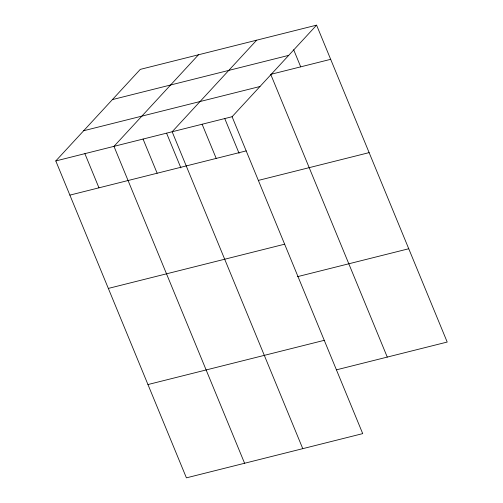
<?xml version="1.0" encoding="UTF-8"?>
<svg xmlns="http://www.w3.org/2000/svg" width="503" height="503" viewBox="0 0 503 503"><rect width="100%" height="100%" fill="white"/><g stroke="black" fill="none" stroke-linecap="round" stroke-linejoin="round"><path stroke-width="0.75" d="M316.588 25.15L232.097 116.721L362.713 433.624L186.412 477.85L55.795 160.947L140.287 69.376L316.588 25.15L447.205 342.053L336.545 369.812M198.465 54.783L113.974 146.354L244.59 463.257M256.649 40.19L172.152 131.761L302.768 448.657M112.402 99.594L288.709 55.368M330.678 59.323L270.733 74.362L387.266 357.086M83.674 130.73L259.976 86.503M55.795 160.947L232.097 116.721M69.879 195.12L246.181 150.894M258.467 180.382L369.133 152.623M108.334 288.42L284.635 244.194M297.342 276.7L408.75 248.752M147.951 384.55L324.259 340.324M293.664 49.753L300.706 66.842M224.778 118.607L239.082 153.327M202.124 124.241L216.208 158.414M166.594 133.207L180.904 167.92M143.059 139.054L157.15 173.227M84.881 153.654L98.965 187.826"/></g></svg>
